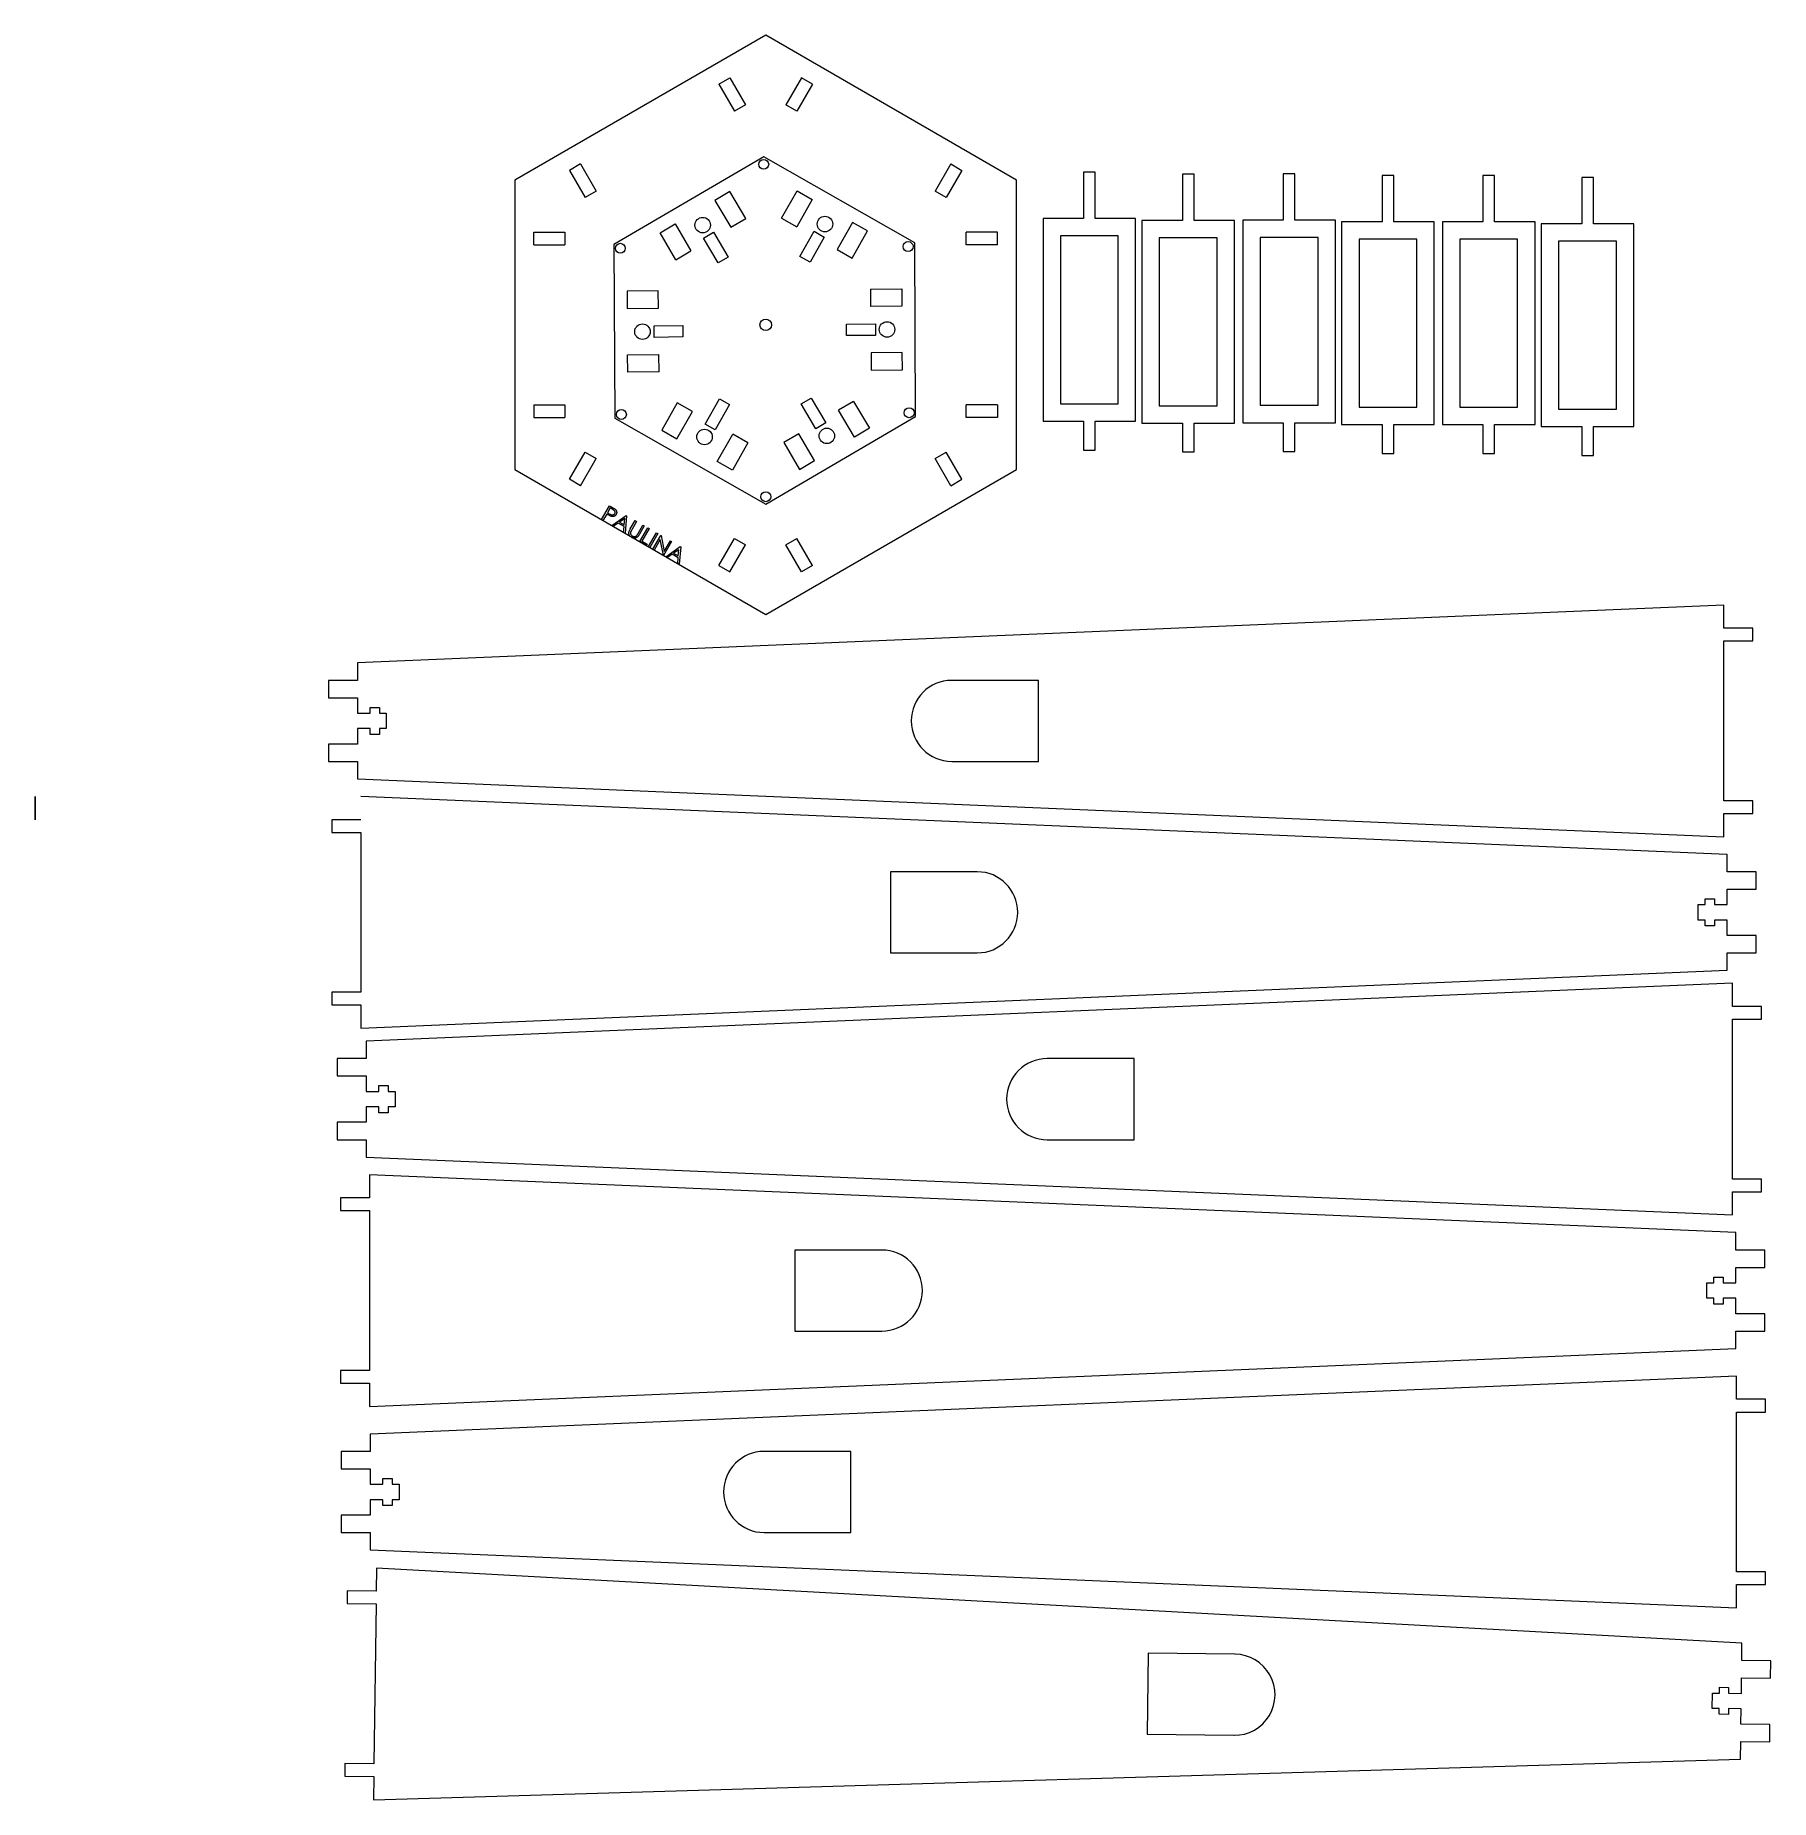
# Model space of a CAD drawing. Header units: inches. Extents: x 4.6 to 19.6, y 1.5 to 16.7.
import ezdxf

# ---------------------------------------------------------------- set-up
doc = ezdxf.new("R2010")
doc.units = ezdxf.units.IN
doc.header["$MEASUREMENT"] = 0

msp = doc.modelspace()

# ---------------------------------------------------------------- linework, layer by layer
at = {"color": 1, "linetype": 'Continuous', "lineweight": 5}
for p, q in [((10.893, 16.689), (8.727, 15.439)), ((13.058, 15.439), (10.893, 16.689)), ((10.489, 16.268), (10.584, 16.323)), ((10.584, 16.323), (10.719, 16.089)), ((11.201, 16.323), (11.066, 16.089)), ((11.296, 16.268), (11.201, 16.323)), ((10.489, 16.268), (10.624, 16.034)), ((11.296, 16.268), (11.161, 16.034)), ((10.719, 16.089), (10.624, 16.034)), ((11.161, 16.034), (11.066, 16.089)), ((9.294, 15.578), (9.199, 15.523)), ((9.294, 15.578), (9.429, 15.344)), ((10.876, 15.64), (9.582, 14.882)), ((12.18, 14.898), (10.876, 15.64)), ((12.491, 15.578), (12.356, 15.344)), ((12.491, 15.578), (12.586, 15.523)), ((8.727, 15.439), (8.727, 12.939)), ((9.199, 15.523), (9.334, 15.289)), ((12.586, 15.523), (12.451, 15.289)), ((13.058, 12.939), (13.058, 15.439)), ((13.638, 15.507), (13.638, 15.107)), ((13.738, 15.507), (13.638, 15.507)), ((13.738, 15.107), (13.738, 15.507)), ((14.492, 15.491), (14.492, 15.091)), ((14.592, 15.491), (14.492, 15.491)), ((14.592, 15.091), (14.592, 15.491)), ((15.363, 15.494), (15.363, 15.094)), ((15.463, 15.494), (15.363, 15.494)), ((15.463, 15.094), (15.463, 15.494)), ((16.217, 15.478), (16.217, 15.078)), ((16.317, 15.478), (16.217, 15.478)), ((16.317, 15.078), (16.317, 15.478)), ((17.087, 15.478), (17.087, 15.078)), ((17.187, 15.478), (17.087, 15.478)), ((17.187, 15.078), (17.187, 15.478)), ((17.941, 15.462), (17.941, 15.062)), ((18.041, 15.462), (17.941, 15.462)), ((18.041, 15.062), (18.041, 15.462)), ((9.429, 15.344), (9.334, 15.289)), ((10.584, 15.339), (10.455, 15.263)), ((10.455, 15.263), (10.592, 15.031)), ((10.721, 15.107), (10.584, 15.339)), ((11.031, 15.11), (11.164, 15.345)), ((11.295, 15.271), (11.162, 15.036)), ((11.164, 15.345), (11.295, 15.271)), ((12.451, 15.289), (12.356, 15.344)), ((10.592, 15.031), (10.721, 15.107)), ((11.031, 15.11), (11.162, 15.036)), ((13.288, 15.107), (13.288, 13.357)), ((13.638, 15.107), (13.288, 15.107)), ((14.088, 15.107), (13.738, 15.107)), ((14.088, 13.357), (14.088, 15.107)), ((14.142, 15.091), (14.142, 13.341)), ((14.492, 15.091), (14.142, 15.091)), ((14.942, 15.091), (14.592, 15.091)), ((14.942, 13.341), (14.942, 15.091)), ((15.013, 15.094), (15.013, 13.344)), ((15.363, 15.094), (15.013, 15.094)), ((15.813, 15.094), (15.463, 15.094)), ((15.813, 13.344), (15.813, 15.094)), ((8.89, 14.879), (8.89, 14.989)), ((8.89, 14.989), (9.16, 14.989)), ((9.16, 14.989), (9.16, 14.879)), ((9.981, 14.984), (10.111, 15.06)), ((10.118, 14.751), (9.981, 14.984)), ((10.111, 15.06), (10.248, 14.828)), ((10.357, 14.938), (10.443, 14.989)), ((10.483, 14.723), (10.357, 14.938)), ((10.443, 14.989), (10.57, 14.774)), ((11.189, 14.779), (11.312, 14.997)), ((11.399, 14.947), (11.276, 14.73)), ((11.312, 14.997), (11.399, 14.947)), ((11.643, 15.074), (11.51, 14.839)), ((11.641, 14.765), (11.773, 15)), ((11.773, 15), (11.643, 15.074)), ((12.895, 14.989), (12.625, 14.989)), ((12.625, 14.879), (12.625, 14.989)), ((12.895, 14.879), (12.895, 14.989)), ((13.438, 14.957), (13.438, 13.507)), ((13.938, 14.957), (13.438, 14.957)), ((13.938, 14.957), (13.438, 14.957)), ((13.438, 14.957), (13.438, 13.507)), ((13.938, 13.507), (13.938, 14.957)), ((13.938, 13.507), (13.938, 14.957)), ((14.292, 14.941), (14.292, 13.491)), ((14.792, 14.941), (14.292, 14.941)), ((14.792, 14.941), (14.292, 14.941)), ((14.292, 14.941), (14.292, 13.491)), ((14.792, 13.491), (14.792, 14.941)), ((14.792, 13.491), (14.792, 14.941)), ((15.163, 14.944), (15.163, 13.494)), ((15.663, 14.944), (15.163, 14.944)), ((15.663, 14.944), (15.163, 14.944)), ((15.163, 14.944), (15.163, 13.494)), ((15.663, 13.494), (15.663, 14.944)), ((15.663, 13.494), (15.663, 14.944)), ((15.867, 15.078), (15.867, 13.328)), ((16.217, 15.078), (15.867, 15.078)), ((16.667, 15.078), (16.317, 15.078)), ((16.667, 13.328), (16.667, 15.078)), ((16.737, 15.078), (16.737, 13.328)), ((17.087, 15.078), (16.737, 15.078)), ((17.537, 15.078), (17.187, 15.078)), ((17.537, 13.328), (17.537, 15.078)), ((17.591, 15.062), (17.591, 13.312)), ((17.941, 15.062), (17.591, 15.062)), ((18.391, 15.062), (18.041, 15.062)), ((18.391, 13.312), (18.391, 15.062)), ((8.89, 14.879), (9.16, 14.879)), ((9.582, 14.882), (9.59, 13.382)), ((10.118, 14.751), (10.248, 14.828)), ((11.276, 14.73), (11.189, 14.779)), ((11.51, 14.839), (11.641, 14.765)), ((12.188, 13.398), (12.18, 14.898)), ((12.895, 14.879), (12.625, 14.879)), ((16.017, 14.928), (16.017, 13.478)), ((16.517, 14.928), (16.017, 14.928)), ((16.517, 14.928), (16.017, 14.928)), ((16.017, 14.928), (16.017, 13.478)), ((16.517, 13.478), (16.517, 14.928)), ((16.517, 13.478), (16.517, 14.928)), ((16.887, 14.928), (16.887, 13.478)), ((17.387, 14.928), (16.887, 14.928)), ((17.387, 14.928), (16.887, 14.928)), ((16.887, 14.928), (16.887, 13.478)), ((17.387, 13.478), (17.387, 14.928)), ((17.387, 13.478), (17.387, 14.928)), ((17.741, 14.912), (17.741, 13.462)), ((18.241, 14.912), (17.741, 14.912)), ((18.241, 14.912), (17.741, 14.912)), ((17.741, 14.912), (17.741, 13.462)), ((18.241, 13.462), (18.241, 14.912)), ((18.241, 13.462), (18.241, 14.912)), ((10.57, 14.774), (10.483, 14.723)), ((9.966, 14.482), (9.696, 14.479)), ((9.696, 14.479), (9.697, 14.329)), ((9.967, 14.332), (9.966, 14.482)), ((11.798, 14.498), (12.068, 14.5)), ((11.798, 14.498), (11.799, 14.348)), ((12.068, 14.5), (12.069, 14.35)), ((9.697, 14.329), (9.967, 14.332)), ((12.069, 14.35), (11.799, 14.348)), ((9.929, 14.181), (10.179, 14.184)), ((9.929, 14.081), (9.929, 14.181)), ((10.179, 14.184), (10.179, 14.084)), ((11.591, 14.196), (11.841, 14.198)), ((11.591, 14.096), (11.591, 14.196)), ((11.841, 14.198), (11.841, 14.098)), ((10.179, 14.084), (9.929, 14.081)), ((11.841, 14.098), (11.591, 14.096)), ((9.701, 13.929), (9.971, 13.932)), ((9.702, 13.779), (9.701, 13.929)), ((9.972, 13.782), (9.971, 13.932)), ((12.073, 13.95), (11.803, 13.948)), ((11.803, 13.948), (11.804, 13.798)), ((12.074, 13.8), (12.073, 13.95)), ((9.972, 13.782), (9.702, 13.779)), ((11.804, 13.798), (12.074, 13.8)), ((8.89, 13.499), (8.89, 13.389)), ((8.89, 13.499), (9.16, 13.499)), ((9.16, 13.499), (9.16, 13.389)), ((10.129, 13.515), (9.996, 13.28)), ((10.127, 13.206), (10.26, 13.441)), ((10.26, 13.441), (10.129, 13.515)), ((10.371, 13.332), (10.494, 13.55)), ((10.581, 13.501), (10.458, 13.283)), ((10.494, 13.55), (10.581, 13.501)), ((11.2, 13.506), (11.287, 13.557)), ((11.327, 13.291), (11.2, 13.506)), ((11.287, 13.557), (11.413, 13.342)), ((11.652, 13.528), (11.522, 13.452)), ((11.659, 13.22), (11.522, 13.452)), ((11.652, 13.528), (11.789, 13.296)), ((12.895, 13.499), (12.625, 13.499)), ((12.625, 13.389), (12.625, 13.499)), ((12.895, 13.499), (12.895, 13.389)), ((13.438, 13.507), (13.938, 13.507)), ((13.438, 13.507), (13.938, 13.507)), ((14.292, 13.491), (14.792, 13.491)), ((14.292, 13.491), (14.792, 13.491)), ((15.163, 13.494), (15.663, 13.494)), ((15.163, 13.494), (15.663, 13.494)), ((16.017, 13.478), (16.517, 13.478)), ((16.017, 13.478), (16.517, 13.478)), ((16.887, 13.478), (17.387, 13.478)), ((16.887, 13.478), (17.387, 13.478)), ((17.741, 13.462), (18.241, 13.462)), ((17.741, 13.462), (18.241, 13.462)), ((8.89, 13.389), (9.16, 13.389)), ((9.59, 13.382), (10.894, 12.64)), ((9.996, 13.28), (10.127, 13.206)), ((10.458, 13.283), (10.371, 13.332)), ((10.894, 12.64), (12.188, 13.398)), ((11.413, 13.342), (11.327, 13.291)), ((11.789, 13.296), (11.659, 13.22)), ((12.895, 13.389), (12.625, 13.389)), ((13.288, 13.357), (13.638, 13.357)), ((13.638, 13.357), (13.638, 13.107)), ((13.738, 13.357), (14.088, 13.357)), ((13.738, 13.107), (13.738, 13.357)), ((14.142, 13.341), (14.492, 13.341)), ((14.492, 13.341), (14.492, 13.091)), ((14.592, 13.341), (14.942, 13.341)), ((14.592, 13.091), (14.592, 13.341)), ((15.013, 13.344), (15.363, 13.344)), ((15.363, 13.344), (15.363, 13.094)), ((15.463, 13.344), (15.813, 13.344)), ((15.463, 13.094), (15.463, 13.344)), ((15.867, 13.328), (16.217, 13.328)), ((16.217, 13.328), (16.217, 13.078)), ((16.317, 13.328), (16.667, 13.328)), ((16.317, 13.078), (16.317, 13.328)), ((16.737, 13.328), (17.087, 13.328)), ((17.087, 13.328), (17.087, 13.078)), ((17.187, 13.328), (17.537, 13.328)), ((17.187, 13.078), (17.187, 13.328)), ((17.591, 13.312), (17.941, 13.312)), ((17.941, 13.312), (17.941, 13.062)), ((18.041, 13.312), (18.391, 13.312)), ((18.041, 13.062), (18.041, 13.312)), ((10.475, 13.009), (10.608, 13.244)), ((10.739, 13.17), (10.606, 12.935)), ((10.739, 13.17), (10.608, 13.244)), ((11.178, 13.249), (11.049, 13.173)), ((11.049, 13.173), (11.186, 12.94)), ((11.315, 13.017), (11.178, 13.249)), ((13.638, 13.107), (13.738, 13.107)), ((9.199, 12.855), (9.334, 13.089)), ((9.294, 12.8), (9.429, 13.034)), ((9.334, 13.089), (9.429, 13.034)), ((10.606, 12.935), (10.475, 13.009)), ((11.186, 12.94), (11.315, 13.017)), ((12.356, 13.034), (12.451, 13.089)), ((12.491, 12.8), (12.356, 13.034)), ((12.586, 12.855), (12.451, 13.089)), ((14.492, 13.091), (14.592, 13.091)), ((15.363, 13.094), (15.463, 13.094)), ((16.217, 13.078), (16.317, 13.078)), ((17.087, 13.078), (17.187, 13.078)), ((17.941, 13.062), (18.041, 13.062)), ((8.727, 12.939), (10.893, 11.689)), ((9.294, 12.8), (9.199, 12.855)), ((10.893, 11.689), (13.058, 12.939)), ((12.491, 12.8), (12.586, 12.855)), ((10.489, 12.11), (10.624, 12.344)), ((10.624, 12.344), (10.719, 12.289)), ((11.066, 12.289), (11.161, 12.344)), ((11.296, 12.11), (11.161, 12.344)), ((10.584, 12.055), (10.719, 12.289)), ((11.201, 12.055), (11.066, 12.289)), ((10.489, 12.11), (10.584, 12.055)), ((11.296, 12.11), (11.201, 12.055)), ((19.167, 11.769), (7.367, 11.269)), ((19.167, 11.569), (19.167, 11.769)), ((19.417, 11.569), (19.167, 11.569)), ((19.167, 10.079), (19.167, 11.459)), ((19.167, 11.459), (19.417, 11.459)), ((19.417, 11.459), (19.417, 11.569)), ((7.367, 11.269), (7.367, 11.119)), ((7.367, 11.119), (7.117, 11.119)), ((7.117, 11.119), (7.117, 10.969)), ((13.25, 11.119), (12.5, 11.119)), ((13.25, 10.419), (13.25, 11.119)), ((7.117, 10.969), (7.367, 10.969)), ((7.367, 10.969), (7.367, 10.836)), ((7.367, 10.836), (7.477, 10.836)), ((7.477, 10.886), (7.557, 10.886)), ((7.477, 10.836), (7.477, 10.886)), ((7.557, 10.886), (7.557, 10.836)), ((7.557, 10.836), (7.617, 10.836)), ((7.617, 10.836), (7.617, 10.703)), ((7.367, 10.703), (7.367, 10.569)), ((7.477, 10.703), (7.367, 10.703)), ((7.477, 10.653), (7.477, 10.703)), ((7.557, 10.703), (7.557, 10.653)), ((7.617, 10.703), (7.557, 10.703)), ((7.117, 10.569), (7.117, 10.419)), ((7.367, 10.569), (7.117, 10.569)), ((7.557, 10.653), (7.477, 10.653)), ((7.117, 10.419), (7.367, 10.419)), ((7.367, 10.419), (7.367, 10.269)), ((12.5, 10.419), (13.25, 10.419)), ((7.367, 10.269), (19.167, 9.769)), ((19.196, 9.616), (7.396, 10.116)), ((19.417, 10.079), (19.167, 10.079)), ((19.417, 9.969), (19.417, 10.079)), ((7.396, 9.916), (7.146, 9.916)), ((7.146, 9.916), (7.146, 9.806)), ((19.167, 9.969), (19.417, 9.969)), ((19.167, 9.769), (19.167, 9.969)), ((7.146, 9.806), (7.396, 9.806)), ((7.396, 9.806), (7.396, 8.426)), ((19.196, 9.466), (19.196, 9.616)), ((11.97, 9.466), (11.97, 8.766)), ((12.72, 9.466), (11.97, 9.466)), ((19.446, 9.466), (19.196, 9.466)), ((19.446, 9.316), (19.446, 9.466)), ((19.196, 9.183), (19.196, 9.316)), ((19.196, 9.316), (19.446, 9.316)), ((18.946, 9.049), (18.946, 9.183)), ((18.946, 9.183), (19.006, 9.183)), ((19.006, 9.233), (19.086, 9.233)), ((19.006, 9.183), (19.006, 9.233)), ((19.086, 9.233), (19.086, 9.183)), ((19.086, 9.183), (19.196, 9.183)), ((19.006, 9.049), (18.946, 9.049)), ((19.006, 8.999), (19.006, 9.049)), ((19.086, 8.999), (19.006, 8.999)), ((19.196, 9.049), (19.086, 9.049)), ((19.086, 9.049), (19.086, 8.999)), ((19.196, 8.916), (19.196, 9.049)), ((19.446, 8.916), (19.196, 8.916)), ((19.446, 8.766), (19.446, 8.916)), ((11.97, 8.766), (12.72, 8.766)), ((19.196, 8.616), (19.196, 8.766)), ((19.196, 8.766), (19.446, 8.766)), ((7.396, 8.116), (19.196, 8.616)), ((7.146, 8.426), (7.146, 8.316)), ((7.396, 8.426), (7.146, 8.426)), ((19.242, 8.503), (7.442, 8.003)), ((19.242, 8.303), (19.242, 8.503)), ((7.146, 8.316), (7.396, 8.316)), ((7.396, 8.316), (7.396, 8.116)), ((19.492, 8.303), (19.242, 8.303)), ((19.492, 8.193), (19.492, 8.303)), ((19.242, 6.813), (19.242, 8.193)), ((19.242, 8.193), (19.492, 8.193)), ((7.442, 8.003), (7.442, 7.853)), ((7.442, 7.853), (7.192, 7.853)), ((7.192, 7.853), (7.192, 7.703)), ((14.074, 7.853), (13.324, 7.853)), ((14.074, 7.153), (14.074, 7.853)), ((7.192, 7.703), (7.442, 7.703)), ((7.442, 7.703), (7.442, 7.57)), ((7.552, 7.62), (7.632, 7.62)), ((7.552, 7.57), (7.552, 7.62)), ((7.632, 7.62), (7.632, 7.57)), ((7.442, 7.57), (7.552, 7.57)), ((7.632, 7.57), (7.692, 7.57)), ((7.692, 7.57), (7.692, 7.436)), ((7.442, 7.436), (7.442, 7.303)), ((7.552, 7.436), (7.442, 7.436)), ((7.552, 7.386), (7.552, 7.436)), ((7.632, 7.386), (7.552, 7.386)), ((7.632, 7.436), (7.632, 7.386)), ((7.692, 7.436), (7.632, 7.436)), ((7.192, 7.303), (7.192, 7.153)), ((7.442, 7.303), (7.192, 7.303)), ((7.192, 7.153), (7.442, 7.153)), ((7.442, 7.153), (7.442, 7.003)), ((13.324, 7.153), (14.074, 7.153)), ((7.442, 7.003), (19.242, 6.503)), ((19.271, 6.35), (7.471, 6.85)), ((7.471, 6.85), (7.471, 6.65)), ((19.492, 6.813), (19.242, 6.813)), ((19.492, 6.703), (19.492, 6.813)), ((7.471, 6.65), (7.221, 6.65)), ((7.221, 6.65), (7.221, 6.54)), ((19.242, 6.703), (19.492, 6.703)), ((19.242, 6.503), (19.242, 6.703)), ((7.221, 6.54), (7.471, 6.54)), ((7.471, 6.54), (7.471, 5.16)), ((19.271, 6.2), (19.271, 6.35)), ((11.146, 6.2), (11.146, 5.5)), ((11.896, 6.2), (11.146, 6.2)), ((19.521, 6.2), (19.271, 6.2)), ((19.521, 6.05), (19.521, 6.2)), ((19.081, 5.967), (19.161, 5.967)), ((19.081, 5.917), (19.081, 5.967)), ((19.161, 5.967), (19.161, 5.917)), ((19.271, 5.917), (19.271, 6.05)), ((19.271, 6.05), (19.521, 6.05)), ((19.021, 5.783), (19.021, 5.917)), ((19.021, 5.917), (19.081, 5.917)), ((19.161, 5.917), (19.271, 5.917)), ((19.081, 5.783), (19.021, 5.783)), ((19.081, 5.733), (19.081, 5.783)), ((19.161, 5.733), (19.081, 5.733)), ((19.271, 5.783), (19.161, 5.783)), ((19.161, 5.783), (19.161, 5.733)), ((19.271, 5.65), (19.271, 5.783)), ((19.521, 5.65), (19.271, 5.65)), ((19.521, 5.5), (19.521, 5.65)), ((11.146, 5.5), (11.896, 5.5)), ((19.271, 5.35), (19.271, 5.5)), ((19.271, 5.5), (19.521, 5.5)), ((7.471, 4.85), (19.271, 5.35)), ((7.221, 5.16), (7.221, 5.05)), ((7.471, 5.16), (7.221, 5.16)), ((7.221, 5.05), (7.471, 5.05)), ((7.471, 5.05), (7.471, 4.85)), ((19.278, 5.111), (7.478, 4.611)), ((19.278, 4.911), (19.278, 5.111)), ((19.528, 4.911), (19.278, 4.911)), ((19.528, 4.801), (19.528, 4.911)), ((19.278, 3.421), (19.278, 4.801)), ((19.278, 4.801), (19.528, 4.801)), ((7.478, 4.611), (7.478, 4.461)), ((7.478, 4.461), (7.228, 4.461)), ((7.228, 4.461), (7.228, 4.311)), ((11.629, 4.461), (10.879, 4.461)), ((11.629, 3.761), (11.629, 4.461)), ((7.228, 4.311), (7.478, 4.311)), ((7.478, 4.311), (7.478, 4.178)), ((7.478, 4.178), (7.588, 4.178)), ((7.588, 4.228), (7.668, 4.228)), ((7.588, 4.178), (7.588, 4.228)), ((7.668, 4.228), (7.668, 4.178)), ((7.668, 4.178), (7.728, 4.178)), ((7.728, 4.178), (7.728, 4.044)), ((7.478, 4.044), (7.478, 3.911)), ((7.588, 4.044), (7.478, 4.044)), ((7.588, 3.994), (7.588, 4.044)), ((7.668, 3.994), (7.588, 3.994)), ((7.668, 4.044), (7.668, 3.994)), ((7.728, 4.044), (7.668, 4.044)), ((7.228, 3.911), (7.228, 3.761)), ((7.478, 3.911), (7.228, 3.911)), ((7.228, 3.761), (7.478, 3.761)), ((7.478, 3.761), (7.478, 3.611)), ((10.879, 3.761), (11.629, 3.761)), ((7.478, 3.611), (19.278, 3.111)), ((7.531, 3.453), (7.529, 3.253)), ((19.324, 2.805), (7.531, 3.453)), ((19.528, 3.421), (19.278, 3.421)), ((19.528, 3.311), (19.528, 3.421)), ((7.279, 3.257), (7.278, 3.147)), ((7.529, 3.253), (7.279, 3.257)), ((19.278, 3.311), (19.528, 3.311)), ((19.278, 3.111), (19.278, 3.311)), ((7.278, 3.147), (7.528, 3.144)), ((7.528, 3.144), (7.51, 1.764)), ((19.322, 2.655), (19.324, 2.805)), ((14.196, 2.72), (14.187, 2.02)), ((14.946, 2.71), (14.196, 2.72)), ((19.572, 2.652), (19.322, 2.655)), ((19.57, 2.502), (19.572, 2.652)), ((19.319, 2.372), (19.32, 2.505)), ((19.32, 2.505), (19.57, 2.502)), ((19.067, 2.242), (19.069, 2.375)), ((19.069, 2.375), (19.129, 2.375)), ((19.129, 2.425), (19.209, 2.424)), ((19.129, 2.375), (19.129, 2.425)), ((19.209, 2.424), (19.209, 2.374)), ((19.209, 2.374), (19.319, 2.372)), ((19.127, 2.241), (19.067, 2.242)), ((19.127, 2.191), (19.127, 2.241)), ((19.207, 2.19), (19.127, 2.191)), ((19.207, 2.24), (19.207, 2.19)), ((19.317, 2.238), (19.207, 2.24)), ((19.315, 2.105), (19.317, 2.238)), ((14.187, 2.02), (14.937, 2.01)), ((19.565, 2.102), (19.315, 2.105)), ((19.564, 1.952), (19.565, 2.102)), ((19.312, 1.805), (19.314, 1.955)), ((19.314, 1.955), (19.564, 1.952)), ((7.26, 1.767), (7.259, 1.657)), ((7.51, 1.764), (7.26, 1.767)), ((7.506, 1.454), (19.312, 1.805)), ((7.259, 1.657), (7.509, 1.654)), ((7.509, 1.654), (7.506, 1.454))]:
    msp.add_line(p, q, dxfattribs=at)
at = {"color": 1, "linetype": 'Continuous', "lineweight": 25}
msp.add_line((4.585, 10.116), (4.585, 9.916), dxfattribs=at)
at = {"color": 2, "linetype": 'Continuous', "lineweight": 5, "flags": 128}
for points in [[(9.545, 12.626), (9.569, 12.612), (9.569, 12.612), (9.574, 12.609), (9.578, 12.607), (9.582, 12.604), (9.586, 12.602), (9.589, 12.6), (9.592, 12.598), (9.594, 12.596), (9.596, 12.595), (9.596, 12.595), (9.598, 12.592), (9.6, 12.59), (9.601, 12.588), (9.603, 12.585), (9.604, 12.583), (9.605, 12.58), (9.606, 12.577), (9.606, 12.575), (9.607, 12.572), (9.607, 12.569), (9.607, 12.566), (9.606, 12.563), (9.605, 12.56), (9.604, 12.557), (9.603, 12.554), (9.601, 12.551), (9.601, 12.551), (9.6, 12.548), (9.598, 12.546), (9.596, 12.543), (9.594, 12.541), (9.591, 12.539), (9.589, 12.538), (9.586, 12.536), (9.584, 12.535), (9.581, 12.534), (9.578, 12.534), (9.575, 12.533), (9.572, 12.533), (9.57, 12.533), (9.567, 12.534), (9.563, 12.534), (9.56, 12.535), (9.56, 12.535), (9.558, 12.536), (9.555, 12.537), (9.552, 12.538), (9.548, 12.54), (9.544, 12.542), (9.539, 12.545), (9.534, 12.547), (9.529, 12.55), (9.529, 12.55), (9.52, 12.555), (9.52, 12.555), (9.488, 12.5), (9.488, 12.5), (9.476, 12.507), (9.476, 12.507), (9.545, 12.626)], [(9.551, 12.608), (9.527, 12.567), (9.527, 12.567), (9.547, 12.555), (9.547, 12.555), (9.55, 12.553), (9.553, 12.552), (9.556, 12.551), (9.558, 12.55), (9.56, 12.549), (9.563, 12.548), (9.565, 12.547), (9.566, 12.547), (9.57, 12.547), (9.573, 12.547), (9.576, 12.548), (9.579, 12.549), (9.582, 12.551), (9.585, 12.553), (9.587, 12.555), (9.589, 12.558), (9.589, 12.558), (9.591, 12.561), (9.592, 12.565), (9.592, 12.568), (9.592, 12.571), (9.592, 12.575), (9.591, 12.578), (9.59, 12.581), (9.588, 12.583), (9.587, 12.585), (9.585, 12.586), (9.584, 12.587), (9.582, 12.589), (9.58, 12.59), (9.577, 12.592), (9.574, 12.594), (9.572, 12.595), (9.572, 12.595), (9.551, 12.608)], [(9.692, 12.541), (9.679, 12.39), (9.679, 12.39), (9.666, 12.397), (9.666, 12.397), (9.67, 12.447), (9.67, 12.447), (9.618, 12.477), (9.618, 12.477), (9.577, 12.449), (9.577, 12.449), (9.564, 12.456), (9.564, 12.456), (9.689, 12.543), (9.689, 12.543), (9.692, 12.541)], [(9.676, 12.517), (9.63, 12.486), (9.63, 12.486), (9.671, 12.462), (9.671, 12.462), (9.676, 12.517)], [(9.766, 12.499), (9.778, 12.492), (9.778, 12.492), (9.736, 12.42), (9.736, 12.42), (9.735, 12.417), (9.733, 12.414), (9.732, 12.411), (9.731, 12.409), (9.73, 12.407), (9.729, 12.406), (9.728, 12.404), (9.728, 12.403), (9.728, 12.403), (9.726, 12.4), (9.725, 12.396), (9.725, 12.393), (9.725, 12.389), (9.725, 12.386), (9.727, 12.383), (9.728, 12.379), (9.73, 12.376), (9.733, 12.372), (9.736, 12.369), (9.739, 12.367), (9.742, 12.365), (9.742, 12.365), (9.745, 12.363), (9.748, 12.362), (9.751, 12.361), (9.755, 12.36), (9.758, 12.36), (9.762, 12.361), (9.765, 12.361), (9.768, 12.362), (9.771, 12.364), (9.774, 12.365), (9.777, 12.367), (9.78, 12.37), (9.78, 12.37), (9.781, 12.371), (9.782, 12.372), (9.783, 12.374), (9.784, 12.376), (9.786, 12.379), (9.788, 12.381), (9.79, 12.385), (9.792, 12.388), (9.792, 12.388), (9.833, 12.46), (9.833, 12.46), (9.845, 12.453), (9.845, 12.453), (9.803, 12.381), (9.803, 12.381), (9.801, 12.377), (9.799, 12.373), (9.797, 12.37), (9.794, 12.367), (9.792, 12.364), (9.79, 12.361), (9.788, 12.359), (9.785, 12.357), (9.783, 12.355), (9.781, 12.353), (9.778, 12.352), (9.775, 12.35), (9.773, 12.349), (9.77, 12.348), (9.766, 12.348), (9.763, 12.347), (9.76, 12.347), (9.756, 12.347), (9.753, 12.347), (9.75, 12.348), (9.746, 12.348), (9.743, 12.35), (9.739, 12.351), (9.736, 12.353), (9.736, 12.353), (9.733, 12.355), (9.729, 12.357), (9.726, 12.36), (9.724, 12.362), (9.721, 12.365), (9.719, 12.368), (9.717, 12.371), (9.715, 12.374), (9.714, 12.377), (9.713, 12.38), (9.712, 12.384), (9.711, 12.387), (9.711, 12.39), (9.711, 12.394), (9.712, 12.397), (9.712, 12.4), (9.712, 12.4), (9.713, 12.402), (9.714, 12.405), (9.715, 12.408), (9.716, 12.411), (9.718, 12.414), (9.72, 12.418), (9.722, 12.422), (9.724, 12.427), (9.724, 12.427), (9.766, 12.499)], [(9.874, 12.436), (9.886, 12.429), (9.886, 12.429), (9.824, 12.321), (9.824, 12.321), (9.87, 12.295), (9.87, 12.295), (9.863, 12.283), (9.863, 12.283), (9.805, 12.317), (9.805, 12.317), (9.874, 12.436)], [(9.949, 12.393), (9.961, 12.386), (9.961, 12.386), (9.892, 12.267), (9.892, 12.267), (9.88, 12.274), (9.88, 12.274), (9.949, 12.393)], [(9.919, 12.251), (9.988, 12.371), (9.988, 12.371), (9.99, 12.369), (9.99, 12.369), (10.017, 12.232), (10.017, 12.232), (10.07, 12.323), (10.07, 12.323), (10.081, 12.317), (10.081, 12.317), (10.012, 12.197), (10.012, 12.197), (10.01, 12.199), (10.01, 12.199), (9.983, 12.334), (9.983, 12.334), (9.931, 12.244), (9.931, 12.244), (9.919, 12.251)], [(10.159, 12.272), (10.145, 12.121), (10.145, 12.121), (10.133, 12.128), (10.133, 12.128), (10.136, 12.178), (10.136, 12.178), (10.085, 12.208), (10.085, 12.208), (10.044, 12.179), (10.044, 12.179), (10.03, 12.187), (10.03, 12.187), (10.156, 12.274), (10.156, 12.274), (10.159, 12.272)], [(10.143, 12.247), (10.097, 12.216), (10.097, 12.216), (10.138, 12.193), (10.138, 12.193), (10.143, 12.247)]]:
    msp.add_lwpolyline(points, dxfattribs=at)
at = {"color": 1, "linetype": 'Continuous', "lineweight": 5}
for centre, radius in [((10.876, 15.575), 0.043), ((10.349, 15.05), 0.0669), ((11.405, 15.059), 0.0669), ((9.638, 14.85), 0.043), ((12.123, 14.865), 0.043), ((9.829, 14.13), 0.0669), ((10.893, 14.189), 0.05), ((11.941, 14.149), 0.0669), ((9.647, 13.415), 0.043), ((12.132, 13.43), 0.043), ((10.365, 13.221), 0.0669), ((11.421, 13.23), 0.0669), ((10.894, 12.705), 0.043)]:
    msp.add_circle(centre, radius, dxfattribs=at)
for centre, start, end in [((12.5, 10.769), 90, 270), ((12.72, 9.116), 270, 90), ((13.324, 7.503), 90, 270), ((11.896, 5.85), 270, 90), ((10.879, 4.111), 90, 270), ((14.942, 2.36), 269.2806, 89.2806)]:
    msp.add_arc(centre, 0.35, start, end, dxfattribs=at)

doc.saveas('drawing.dxf')
